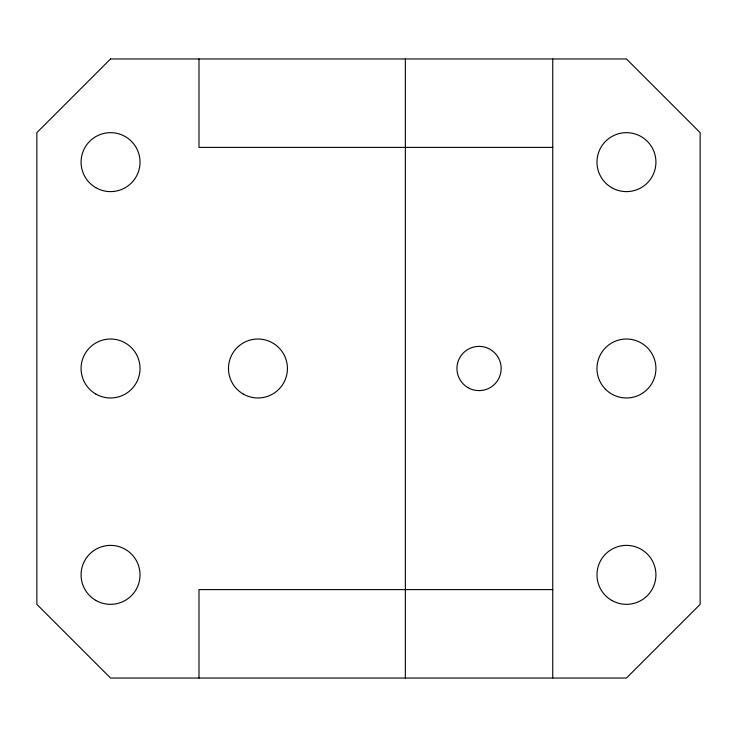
<?xml version="1.0" encoding="UTF-8"?>
<svg xmlns="http://www.w3.org/2000/svg" width="737" height="737" viewBox="0 0 737 737"><rect width="100%" height="100%" fill="white"/><g stroke="black" fill="none" stroke-linecap="round" stroke-linejoin="round"><path stroke-width="1.11" d="M552.75 147.4L198.99 147.4L198.99 58.96M552.75 589.6L198.99 589.6L198.99 678.04M552.75 58.96L552.75 678.04M405.35 58.96L405.35 678.04M110.55 58.96L36.85 132.66L36.85 604.34L110.55 678.04L626.45 678.04L700.15 604.34L700.15 132.66L626.45 58.96L110.55 58.96M611.71 187.668A29.48 29.48 0 0 0 655.93 162.14A29.48 29.48 0 0 0 611.71 136.612A29.48 29.48 0 0 0 611.71 187.668M611.71 600.388A29.48 29.48 0 0 0 655.93 574.86A29.48 29.48 0 0 0 611.71 549.332A29.48 29.48 0 0 0 611.71 600.388M605.602 389.348A29.48 29.48 0 0 0 654.926 376.128A29.48 29.48 0 0 0 618.822 340.024A29.48 29.48 0 0 0 605.602 389.348M467.995 387.644A22.11 22.11 0 0 0 501.16 368.5A22.11 22.11 0 0 0 467.995 349.356A22.11 22.11 0 0 0 467.995 387.644M243.21 394.028A29.48 29.48 0 0 0 287.43 368.5A29.48 29.48 0 0 0 243.21 342.972A29.48 29.48 0 0 0 243.21 394.028M95.81 394.028A29.48 29.48 0 0 0 140.03 368.5A29.48 29.48 0 0 0 95.81 342.972A29.48 29.48 0 0 0 95.81 394.028M95.81 600.388A29.48 29.48 0 0 0 140.03 574.86A29.48 29.48 0 0 0 95.81 549.332A29.48 29.48 0 0 0 95.81 600.388M95.81 187.668A29.48 29.48 0 0 0 140.03 162.14A29.48 29.48 0 0 0 95.81 136.612A29.48 29.48 0 0 0 95.81 187.668"/></g></svg>
